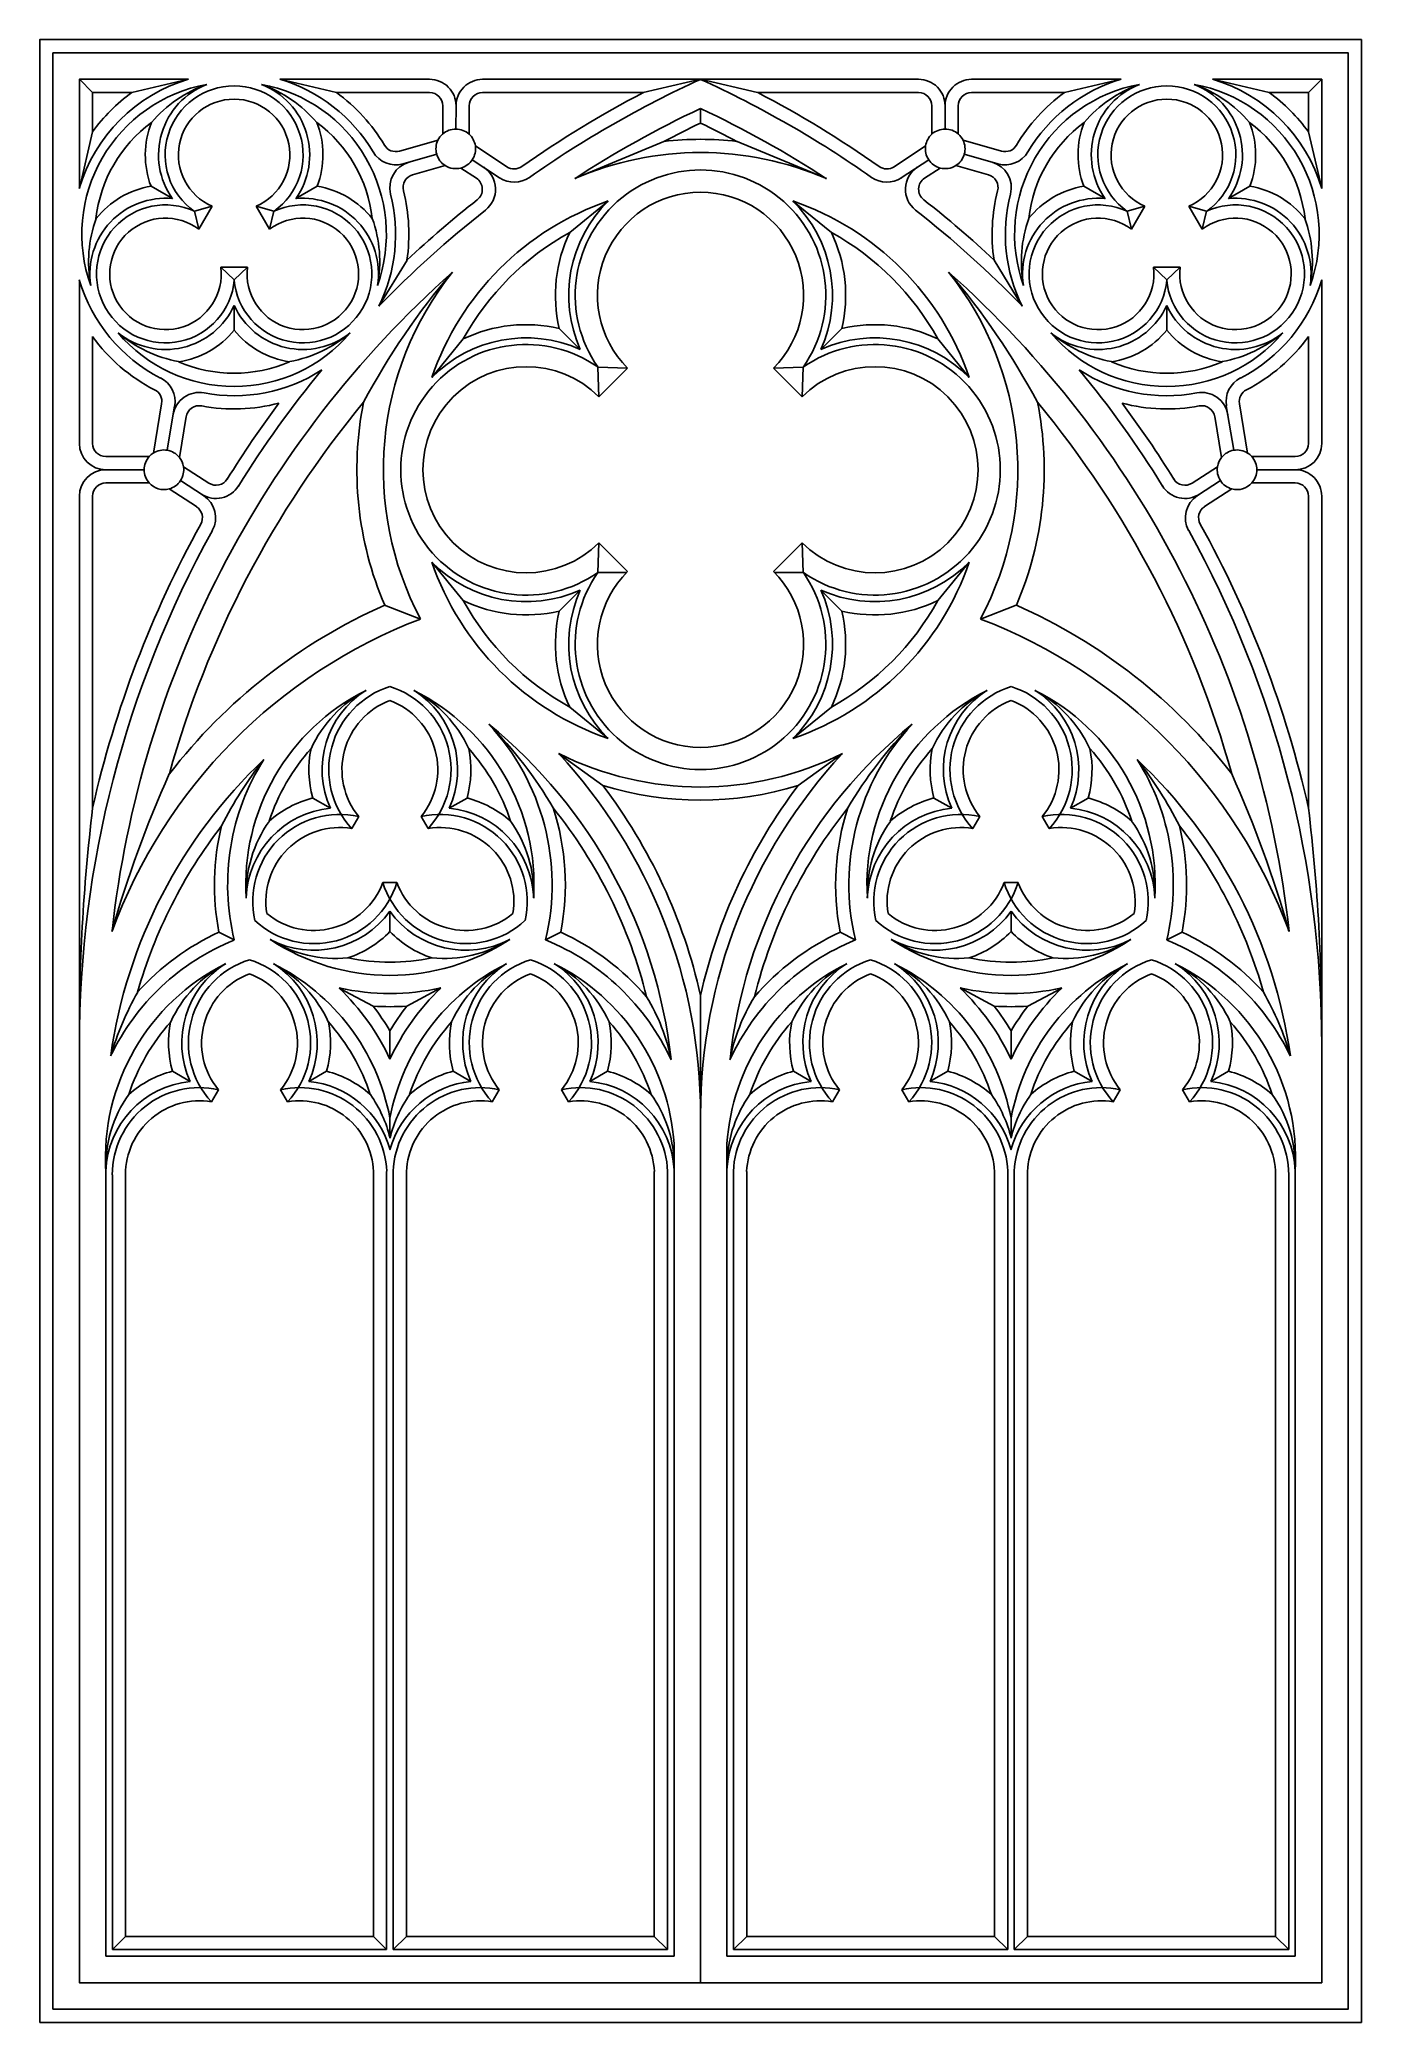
# Model space of a CAD drawing. Header units: inches. Extents: x 22 to 1022, y 12 to 1512.
import ezdxf

# ---------------------------------------------------------------- set-up
doc = ezdxf.new("R2010")
doc.units = ezdxf.units.IN

msp = doc.modelspace()

# ---------------------------------------------------------------- linework, layer by layer
for p, q in [((62.3, 1472.4), (52.3, 1482.4)), ((92.1, 1472.4), (134.8, 1482.4)), ((317.3, 1482.4), (204, 1482.4)), ((246.8, 1472.4), (204, 1482.4)), ((317.3, 1472.4), (246.8, 1472.4)), ((522.3, 1482.4), (357.3, 1482.4)), ((479, 1472.4), (357.3, 1472.4)), ((479, 1472.4), (522.3, 1482.4)), ((522.3, 1482.4), (687.3, 1482.4)), ((565.5, 1472.4), (522.3, 1482.4)), ((565.5, 1472.4), (687.3, 1472.4)), ((727.3, 1482.4), (840.5, 1482.4)), ((727.3, 1472.4), (797.7, 1472.4)), ((797.7, 1472.4), (840.5, 1482.4)), ((952.4, 1472.4), (909.7, 1482.4)), ((982.3, 1472.4), (992.3, 1482.4)), ((327.3, 1462.4), (327.2, 1441.1)), ((337.3, 1462.4), (337.2, 1444.8)), ((347.3, 1462.4), (347.2, 1441)), ((522.3, 1449.3), (522.3, 1460.4)), ((697.3, 1462.4), (697.3, 1441)), ((707.3, 1462.4), (707.3, 1444.8)), ((717.3, 1462.4), (717.3, 1441.1)), ((52.3, 1399.8), (62.3, 1442.6)), ((992.3, 1399.8), (982.3, 1442.6)), ((294.5, 1428.1), (323.7, 1436.4)), ((297.2, 1418.5), (322.7, 1425.7)), ((375.8, 1416.2), (352, 1432)), ((427.1, 1407.3), (494.6, 1435.4)), ((617.5, 1407.3), (549.9, 1435.4)), ((668.7, 1416.2), (692.5, 1432)), ((750.1, 1428.1), (720.9, 1436.4)), ((747.3, 1418.5), (721.8, 1425.7)), ((304.4, 1410.2), (329.1, 1417.2)), ((352.7, 1407.5), (340.9, 1415.3)), ((370.3, 1407.9), (349.6, 1421.6)), ((674.2, 1407.9), (694.9, 1421.6)), ((691.8, 1407.5), (703.6, 1415.3)), ((740.1, 1410.2), (715.4, 1417.2)), ((122.8, 1392.2), (106.6, 1401.5)), ((216.1, 1392.2), (232.3, 1401.5)), ((828.5, 1392.2), (812.2, 1401.5)), ((921.7, 1392.2), (937.9, 1401.5)), ((139.4, 1382.6), (152.8, 1386.5)), ((142.7, 1369), (139.4, 1382.6)), ((152.8, 1386.5), (142.7, 1369)), ((186, 1386.5), (196.1, 1369)), ((199.5, 1382.6), (186, 1386.5)), ((196.1, 1369), (199.5, 1382.6)), ((423.3, 1366.5), (452.5, 1390.3)), ((621.3, 1366.5), (592.1, 1390.3)), ((845.1, 1382.6), (858.5, 1386.5)), ((848.4, 1369), (845.1, 1382.6)), ((858.5, 1386.5), (848.4, 1369)), ((891.7, 1386.5), (901.8, 1369)), ((905.1, 1382.6), (891.7, 1386.5)), ((901.8, 1369), (905.1, 1382.6)), ((159.3, 1340.2), (179.5, 1340.2)), ((169.4, 1330.6), (159.3, 1340.2)), ((169.4, 1330.6), (179.5, 1340.2)), ((300.2, 1345.7), (278.8, 1310.8)), ((744.4, 1345.7), (765.7, 1310.8)), ((885.2, 1340.2), (865, 1340.2)), ((875.1, 1330.6), (865, 1340.2)), ((875.1, 1330.6), (885.2, 1340.2)), ((52.3, 1330.6), (52.3, 1207)), ((992.3, 1330.6), (992.3, 1207)), ((169.4, 1311.4), (169.4, 1292.7)), ((875.1, 1311.4), (875.1, 1292.7)), ((415.4, 1293.9), (431.3, 1278)), ((629.2, 1293.9), (613.3, 1278)), ((62.3, 1287.9), (62.3, 1207)), ((342.8, 1286), (318.9, 1256.8)), ((701.8, 1286), (725.6, 1256.8)), ((982.3, 1287.9), (982.3, 1207)), ((445.4, 1242.1), (444.5, 1264.7)), ((444.5, 1264.7), (467.1, 1263.8)), ((445.4, 1242.1), (467.1, 1263.8)), ((600, 1264.7), (577.4, 1263.8)), ((599.1, 1242.1), (577.4, 1263.8)), ((599.1, 1242.1), (600, 1264.7)), ((108.3, 1199.6), (114.5, 1237)), ((118.8, 1201.8), (124.4, 1235.4)), ((925.7, 1201.8), (920.1, 1235.4)), ((936.2, 1199.6), (930, 1237)), ((128, 1196.3), (133.2, 1227.2)), ((916.5, 1196.3), (911.4, 1227.2)), ((72.3, 1197), (105.2, 1197)), ((72.3, 1187), (101.3, 1187)), ((131.2, 1189.3), (150.2, 1176.9)), ((913.4, 1189.3), (894.3, 1176.9)), ((972.3, 1197), (939.4, 1197)), ((972.3, 1187), (943.2, 1187)), ((72.3, 1177), (105.2, 1177)), ((120.3, 1172.5), (140.9, 1159.1)), ((128.9, 1178.8), (146.3, 1167.5)), ((915.6, 1178.8), (898.2, 1167.5)), ((924.2, 1172.5), (903.7, 1159.1)), ((972.3, 1177), (939.4, 1177)), ((52.3, 1167), (52.3, 772.2)), ((62.3, 1167), (62.3, 931)), ((982.3, 1167), (982.3, 931)), ((992.3, 1167), (992.3, 772.2)), ((444.5, 1109.2), (445.4, 1131.8)), ((445.4, 1131.8), (467.1, 1110.1)), ((599.1, 1131.8), (577.4, 1110.1)), ((600, 1109.2), (599.1, 1131.8)), ((318.9, 1117.2), (342.8, 1088)), ((725.6, 1117.2), (701.8, 1088)), ((415.4, 1080), (431.3, 1096)), ((444.5, 1109.2), (466.2, 1109.2)), ((600, 1109.2), (578.3, 1109.2)), ((629.2, 1080), (613.3, 1096)), ((283.3, 1084.5), (310.5, 1074.1)), ((761.2, 1084.5), (734.1, 1074.1)), ((423.3, 1007.5), (452.5, 983.6)), ((621.3, 1007.5), (592.1, 983.6)), ((448.3, 948.2), (414.9, 972.3)), ((596.2, 948.2), (629.6, 972.3)), ((242.3, 930.9), (228.9, 938.6)), ((345.6, 938.6), (332.2, 930.9)), ((698.9, 938.6), (712.3, 930.9)), ((802.2, 930.9), (815.6, 938.6)), ((263.7, 924.6), (258.4, 915.5)), ((316.1, 915.5), (310.8, 924.6)), ((728.4, 915.5), (733.7, 924.6)), ((780.8, 924.6), (786.1, 915.5)), ((292.5, 874.7), (282, 874.7)), ((752, 874.7), (762.5, 874.7)), ((287.3, 837.6), (287.3, 853)), ((757.3, 837.6), (757.3, 853)), ((157.9, 837.2), (169.4, 831.3)), ((416.6, 837.3), (405.1, 831.3)), ((627.9, 837.3), (639.4, 831.3)), ((886.6, 837.2), (875.1, 831.3)), ((274.6, 781.2), (248.9, 794.9)), ((300, 781.2), (325.8, 795)), ((522.3, 789.2), (522.3, 42.4)), ((744.5, 781.2), (718.7, 795)), ((769.9, 781.2), (795.7, 794.9)), ((287.3, 762.5), (287.3, 741.1)), ((757.2, 762.5), (757.2, 741.1)), ((122.7, 731.9), (136.1, 724.2)), ((226, 724.2), (239.4, 731.9)), ((348.6, 724.2), (335.2, 731.9)), ((451.9, 731.9), (438.5, 724.2)), ((592.6, 731.9), (606, 724.2)), ((695.9, 724.2), (709.3, 731.9)), ((818.5, 724.2), (805.1, 731.9)), ((921.8, 731.9), (908.4, 724.2)), ((152.2, 708.8), (157.5, 717.9)), ((204.6, 717.9), (209.9, 708.8)), ((370, 717.9), (364.7, 708.8)), ((422.4, 708.8), (417.1, 717.9)), ((622.1, 708.8), (627.4, 717.9)), ((674.5, 717.9), (679.8, 708.8)), ((839.9, 717.9), (834.6, 708.8)), ((892.3, 708.8), (887, 717.9)), ((287.3, 696.5), (287.3, 681.5)), ((757.2, 696.5), (757.2, 681.5)), ((502.3, 677), (502.3, 62.4)), ((542.3, 677), (542.3, 62.4)), ((72.3, 656.3), (72.3, 62.4)), ((77.3, 653.7), (77.3, 67.4)), ((87.3, 653.7), (87.3, 77.4)), ((274.8, 656), (274.8, 77.4)), ((284.8, 656.2), (284.8, 67.4)), ((289.8, 656.3), (289.8, 67.4)), ((299.8, 656), (299.8, 77.4)), ((487.3, 656), (487.3, 77.4)), ((497.3, 656.2), (497.3, 67.4)), ((547.2, 656.2), (547.2, 67.4)), ((557.2, 656), (557.2, 77.4)), ((744.7, 656), (744.7, 77.4)), ((754.7, 656.3), (754.7, 67.4)), ((759.7, 656.2), (759.7, 67.4)), ((769.7, 656), (769.7, 77.4)), ((957.3, 653.7), (957.3, 77.4)), ((967.3, 653.7), (967.3, 67.4)), ((972.2, 656.3), (972.3, 62.4)), ((77.3, 67.4), (87.3, 77.4)), ((87.3, 77.4), (274.8, 77.4)), ((274.8, 77.4), (284.8, 67.4)), ((289.8, 67.4), (299.8, 77.4)), ((299.8, 77.4), (487.3, 77.4)), ((487.3, 77.4), (497.3, 67.4)), ((557.2, 77.4), (547.2, 67.4)), ((744.7, 77.4), (557.2, 77.4)), ((754.7, 67.4), (744.7, 77.4)), ((769.7, 77.4), (759.7, 67.4)), ((957.3, 77.4), (769.7, 77.4)), ((967.3, 67.4), (957.3, 77.4)), ((72.3, 62.4), (502.3, 62.4)), ((77.3, 67.4), (284.8, 67.4)), ((289.8, 67.4), (497.3, 67.4)), ((972.3, 62.4), (542.3, 62.4)), ((754.7, 67.4), (547.2, 67.4)), ((967.3, 67.4), (759.7, 67.4))]:
    msp.add_line(p, q)
for points in [[(22.3, 12.4), (1022.3, 12.4), (1022.3, 1512.4), (22.3, 1512.4)], [(32.3, 22.4), (1012.3, 22.4), (1012.3, 1502.4), (32.3, 1502.4)]]:
    msp.add_lwpolyline(points, close=True)
for points in [[(134.8, 1482.4), (52.3, 1482.4), (52.3, 1399.8)], [(92.1, 1472.4), (62.3, 1472.4), (62.3, 1442.6)], [(909.7, 1482.4), (992.3, 1482.4), (992.3, 1399.8)], [(952.4, 1472.4), (982.3, 1472.4), (982.3, 1442.6)], [(52.3, 1167), (52.3, 42.4), (992.3, 42.4), (992.3, 1167)]]:
    msp.add_lwpolyline(points)
for centre, radius, start, end in [((169.4, 1365.2), 122.2, 106.4487, 163.5513), ((169.4, 1365.2), 115.2, 100.3455, 199.6545), ((169.4, 1365.2), 132.2, 125.8208, 144.1792), ((180.7, 1387.2), 96.8, 109.2835, 139.6677), ((169.4, 1425.2), 57.2, 111.209, 215.3505), ((169.4, 1425.2), 52.2, 305.1381, 234.8619), ((169.4, 1365.2), 115.2, 340.3455, 79.6545), ((169.4, 1425.2), 57.2, 324.6495, 68.791), ((158.1, 1387.2), 96.8, 40.3323, 70.7165), ((169.4, 1365.2), 122.2, 30.6584, 73.5513), ((169.4, 1365.2), 132.2, 30.6584, 54.1792), ((317.3, 1462.4), 20, 359.9285, 90.0002), ((317.3, 1462.4), 10, 359.7855, 90), ((357.3, 1462.4), 20, 89.9993, 180.0715), ((357.3, 1462.4), 10, 89.9984, 180.2145), ((855.1, 751.8), 812.8, 117.5602, 125.154), ((855.1, 751.8), 802.8, 114.4915, 125.1541), ((189.5, 751.8), 802.8, 54.8459, 65.5085), ((189.5, 751.8), 812.8, 54.846, 62.4398), ((687.3, 1462.4), 20, 359.9285, 90.0007), ((687.3, 1462.4), 10, 359.7855, 90.0016), ((727.3, 1462.4), 20, 89.9998, 180.0715), ((727.3, 1462.4), 10, 90, -179.7855), ((875.1, 1365.2), 115.2, 100.3455, 199.6545), ((875.1, 1365.2), 132.2, 125.8208, 149.3416), ((875.1, 1365.2), 122.2, 106.4487, 149.3416), ((886.4, 1387.2), 96.8, 109.2835, 139.6677), ((875.1, 1425.2), 57.2, 111.209, 215.3505), ((875.1, 1425.2), 52.2, 305.1381, 234.8619), ((875.1, 1365.2), 115.2, 340.3455, 79.6545), ((875.1, 1425.2), 57.2, 324.6495, 68.791), ((863.8, 1387.2), 96.8, 40.3323, 70.7165), ((875.1, 1365.2), 122.2, 16.4487, 73.5513), ((875.1, 1365.2), 132.2, 35.8208, 54.1792), ((169.4, 1425.2), 42.2, 293.1907, 246.8093), ((855.1, 751.8), 782.8, 115.1601, 123.146), ((189.5, 751.8), 782.8, 56.854, 64.8399), ((875.1, 1425.2), 42.2, 293.1907, 246.8093), ((169.4, 1365.2), 105.2, 126.4702, 173.5298), ((169.4, 1425.2), 67.2, 158.5396, 200.6755), ((169.4, 1365.2), 105.2, 6.4702, 53.5298), ((169.4, 1425.2), 67.2, 339.3245, 21.4604), ((337.1, 1429.8), 15, 131.5958, 154.0433), ((337.1, 1429.8), 15, 89.7855, 131.5958), ((337.1, 1429.8), 15, 47.9752, 89.7855), ((337.1, 1429.8), 15, 8.2957, 47.9752), ((855.1, 751.8), 772.8, 115.5092, 117.8041), ((189.4, 751.8), 772.8, 62.1959, 64.4908), ((707.4, 1429.8), 15, 132.0248, 171.7043), ((707.4, 1429.8), 15, 90.2145, 132.0248), ((707.4, 1429.8), 15, 48.4042, 90.2145), ((707.4, 1429.8), 15, 25.9567, 48.4042), ((875.1, 1365.2), 105.2, 126.4702, 173.5298), ((875.1, 1425.2), 67.2, 158.5396, 200.6755), ((875.1, 1365.2), 105.2, 6.4702, 53.5298), ((875.1, 1425.2), 67.2, 339.3245, 21.4604), ((291.7, 1437.7), 20, 210.6584, 285.8536), ((291.7, 1437.7), 10, 210.6584, 285.8536), ((337.1, 1429.8), 15, 154.0433, 195.8536), ((337.1, 1429.8), 15, 195.8536, 237.6639), ((337.1, 1429.8), 15, 326.4854, 8.2957), ((522.3, 1187), 240, 66.6275, 113.3725), ((522.3, 1187), 250, 83.6473, 96.3527), ((707.4, 1429.8), 15, 171.7043, 213.5146), ((707.4, 1429.8), 15, 302.3361, 344.1464), ((707.4, 1429.8), 15, 344.1464, 25.9567), ((752.8, 1437.7), 20, 254.1464, 329.3416), ((752.8, 1437.7), 10, 254.1464, 329.3416), ((307.2, 1400.5), 20, 105.8536, 194.3738), ((307.2, 1400.5), 10, 105.8536, 194.3738), ((337.1, 1429.8), 15, 237.6639, 284.6751), ((337.1, 1429.8), 15, 284.6751, 326.4854), ((347.2, 1399.2), 20, 308.1156, 56.4854), ((381.3, 1424.6), 10, 236.4854, 305.154), ((522.3, 1319), 94.8, 325.1206, 214.8794), ((663.2, 1424.6), 10, 234.846, 303.5146), ((697.3, 1399.2), 20, 123.5146, 231.8844), ((707.4, 1429.8), 15, 213.5146, 255.3249), ((707.4, 1429.8), 15, 255.3249, 302.3361), ((737.4, 1400.5), 10, 345.6262, 74.1464), ((737.4, 1400.5), 20, 345.6262, 74.1464), ((117.5, 1335.2), 67.2, 99.3245, 141.4604), ((221.4, 1335.2), 67.2, 38.5396, 80.6755), ((169.4, 1365.2), 122.2, 333.5173, 14.3738), ((169.4, 1365.2), 132.2, 351.5193, 14.3738), ((347.2, 1399.2), 10, 308.1156, 56.4854), ((381.3, 1424.6), 20, 236.4854, 305.154), ((522.3, 1319), 78, 314.9994, 225.0006), ((663.2, 1424.6), 20, 234.846, 303.5146), ((697.3, 1399.2), 10, 123.5146, 231.8844), ((875.1, 1365.2), 132.2, 165.6262, 188.4807), ((875.1, 1365.2), 122.2, 165.6262, 206.4827), ((823.1, 1335.2), 67.2, 99.3245, 141.4604), ((927, 1335.2), 67.2, 38.5396, 80.6755), ((117.5, 1335.2), 57.2, 84.6495, 188.791), ((117.5, 1335.2), 52.2, 65.1381, 354.8619), ((221.4, 1335.2), 52.2, 185.1381, 114.8619), ((221.4, 1335.2), 57.2, 351.209, 95.3505), ((855.1, 751.8), 802.8, 128.1156, 135.8762), ((855.1, 751.8), 812.8, 128.1156, 133.0556), ((522.3, 1187), 215, 108.9422, 161.0578), ((522.3, 1319), 99.8, 134.3648, 204.2482), ((522.3, 1187), 215, 18.9422, 71.0578), ((522.3, 1319), 99.8, 335.7518, 45.6352), ((189.5, 751.8), 802.8, 44.1238, 51.8844), ((189.5, 751.8), 812.8, 46.9444, 51.8844), ((823.1, 1335.2), 57.2, 84.6495, 188.791), ((823.1, 1335.2), 52.2, 65.1381, 354.8619), ((927, 1335.2), 52.2, 185.1381, 114.8619), ((927, 1335.2), 57.2, 351.209, 95.3505), ((156.1, 1344.5), 96.8, 160.3323, 190.7165), ((117.5, 1335.2), 42.2, 53.1907, 6.8093), ((221.4, 1335.2), 42.2, 173.1907, 126.8093), ((182.8, 1344.5), 96.8, 349.2835, 19.6677), ((522.3, 1187), 205, 118.8785, 151.1215), ((522.3, 1319), 109.8, 154.3661, 193.2082), ((522.3, 1187), 205, 28.8785, 61.1215), ((522.3, 1319), 109.8, 346.7918, 25.6339), ((861.8, 1344.5), 96.8, 160.3323, 190.7165), ((823.1, 1335.2), 42.2, 53.1907, 6.8093), ((927, 1335.2), 42.2, 173.1907, 126.8093), ((888.4, 1344.5), 96.8, 349.2835, 19.6677), ((855.1, 751.8), 782.8, 131.6758, 173.6949), ((758.4, 974.9), 557.2, 139.5267, 151.8079), ((522.3, 1187), 240, 141.449, 208.0583), ((189.5, 751.8), 782.8, 6.3051, 48.3242), ((522.3, 1187), 240, 331.9417, 38.551), ((286.1, 974.9), 557.2, 28.1921, 40.4733), ((169.4, 1365.2), 122.2, 196.4487, 242.9004), ((875.1, 1365.2), 122.2, 297.0996, 343.5513), ((117.5, 1335.2), 57.2, 231.209, 335.3505), ((221.4, 1335.2), 57.2, 204.6495, 308.791), ((823.1, 1335.2), 57.2, 231.209, 335.3505), ((927, 1335.2), 57.2, 204.6495, 308.791), ((169.4, 1365.2), 115.2, 220.3455, 319.6545), ((144.8, 1364.1), 96.8, 229.2835, 259.6677), ((117.5, 1335.2), 67.2, 278.5396, 320.6755), ((221.4, 1335.2), 67.2, 219.3245, 261.4604), ((194.1, 1364.1), 96.8, 280.3323, 310.7165), ((390.3, 1187), 109.8, 76.7918, 115.6339), ((654.3, 1187), 109.8, 64.3661, 103.2082), ((875.1, 1365.2), 115.2, 220.3455, 319.6545), ((850.5, 1364.1), 96.8, 229.2835, 259.6677), ((823.1, 1335.2), 67.2, 278.5396, 320.6755), ((927, 1335.2), 67.2, 219.3245, 261.4604), ((899.7, 1364.1), 96.8, 280.3323, 310.7165), ((169.4, 1365.2), 132.2, 215.8208, 242.9004), ((390.3, 1187), 94.8, 55.1213, 304.8787), ((390.3, 1187), 99.8, 65.7518, 135.6352), ((654.3, 1187), 94.8, 235.1213, 124.8787), ((654.3, 1187), 99.8, 44.3648, 114.2482), ((875.1, 1365.2), 132.2, 297.0996, 324.1792), ((169.4, 1365.2), 105.2, 246.4702, 293.5298), ((169.4, 1365.2), 122.2, 259.2983, 302.848), ((855.1, 751.8), 802.8, 140.4891, 148.212), ((390.3, 1187), 78, 45, 315), ((654.3, 1187), 78, 225, 135), ((189.5, 751.8), 802.8, 31.788, 39.5109), ((875.1, 1365.2), 122.2, 237.152, 280.7017), ((875.1, 1365.2), 105.2, 246.4702, 293.5298), ((104.7, 1238.7), 10, 350.5494, 62.9004), ((104.7, 1238.7), 20, 350.5494, 62.9004), ((143, 1225.5), 20, 79.2983, 170.5494), ((901.5, 1225.5), 20, 9.4506, 100.7017), ((939.9, 1238.7), 20, 117.0996, 189.4506), ((939.9, 1238.7), 10, 117.0996, 189.4506), ((855.1, 751.8), 762.8, 140.3971, 164.4045), ((143, 1225.5), 10, 79.2983, 170.5494), ((169.4, 1365.2), 132.2, 259.2983, 284.846), ((855.1, 751.8), 812.8, 143.3097, 148.212), ((522.3, 1187), 260, 168.6568, 203.2065), ((522.3, 1187), 260, 336.7935, 11.3432), ((189.5, 751.8), 762.8, 15.5955, 39.6029), ((189.5, 751.8), 812.8, 31.788, 36.6903), ((875.1, 1365.2), 132.2, 255.154, 280.7017), ((901.5, 1225.5), 10, 9.4506, 100.7017), ((72.3, 1207), 20, 180, 270), ((72.3, 1207), 10, 180, 270), ((116.3, 1187), 15, 80.5494, 122.3597), ((116.3, 1187), 15, 38.7391, 80.5494), ((928.2, 1187), 15, 99.4506, 141.2609), ((928.2, 1187), 15, 57.6403, 99.4506), ((972.3, 1207), 20, -90, 0), ((972.3, 1207), 10, -90, 0), ((72.3, 1167), 20, 90, 179.9599), ((116.3, 1187), 15, 138.1897, 180), ((116.3, 1187), 15, 180, 221.8103), ((116.3, 1187), 15, 122.3597, 138.1897), ((116.3, 1187), 15, 8.8341, 38.7391), ((116.3, 1187), 15, 327.0238, 8.8341), ((928.2, 1187), 15, 171.1659, 212.9762), ((928.2, 1187), 15, 141.2609, 171.1659), ((928.2, 1187), 15, 41.8103, 57.6403), ((928.2, 1187), 15, 0, 41.8103), ((928.2, 1187), 15, 318.1897, 0), ((972.3, 1167), 20, 360, 90.0018), ((72.3, 1167), 10, 90, 180), ((116.3, 1187), 15, 221.8103, 285.2135), ((116.3, 1187), 15, 285.2135, 327.0238), ((155.7, 1185.3), 20, 237.0238, 328.212), ((155.7, 1185.3), 10, 237.023, 328.2127), ((888.8, 1185.3), 20, 211.788, 302.9762), ((888.8, 1185.3), 10, 211.7873, 302.977), ((928.2, 1187), 15, 212.9762, 254.7865), ((928.2, 1187), 15, 254.7865, 318.1897), ((972.3, 1167), 10, 0, 90), ((135.4, 1150.7), 10, 331.0005, 57.0238), ((135.4, 1150.7), 20, 331.0005, 57.0238), ((909.1, 1150.7), 20, 122.9762, 208.9995), ((909.1, 1150.7), 10, 122.9762, 208.9995), ((855.1, 751.8), 802.8, 151.0005, 180), ((855.1, 751.8), 812.8, 151.0005, 167.2634), ((189.5, 751.8), 802.8, 360, 28.9995), ((189.5, 751.8), 812.8, 12.7366, 28.9995), ((522.3, 1187), 215, 198.9422, 251.0578), ((390.3, 1187), 99.8, 224.3648, 294.2482), ((522.3, 1055), 78, 134.9995, 45.0005), ((522.3, 1187), 215, 288.9422, 341.0578), ((654.3, 1187), 99.8, 245.7518, 315.6352), ((522.3, 1055), 99.8, 155.7518, 225.6352), ((522.3, 1055), 94.8, 145.1206, 34.8794), ((522.3, 1055), 99.8, 314.3648, 24.2482), ((453.7, 699.1), 421.4, 113.8463, 142.2768), ((522.3, 1187), 205, 208.8785, 241.1215), ((390.3, 1187), 109.8, 244.3661, 283.2082), ((522.3, 1055), 109.8, 166.7918, 205.6339), ((522.3, 1187), 205, 298.8785, 331.1215), ((522.3, 1055), 109.8, 334.3661, 13.2082), ((654.3, 1187), 109.8, 256.7918, 295.6339), ((590.9, 699.1), 421.4, 37.7232, 66.1537), ((453.7, 699.1), 401.4, 110.9, 159.781), ((590.9, 699.1), 401.4, 20.219, 69.1), ((342.6, 873), 164.4, 116.5263, 183.4737), ((313.6, 936.5), 94.6, 117.983, 155.3444), ((306.9, 960.1), 70.9, 122.128, 204.3329), ((306.9, 960.1), 65.9, 107.3371, 222.623), ((267.6, 960.1), 65.9, 317.377, 72.6629), ((231.9, 873), 164.4, 356.5263, 63.4737), ((267.6, 960.1), 70.9, 335.6671, 57.872), ((260.9, 936.5), 94.6, 24.6556, 62.017), ((812.6, 873), 164.4, 116.5263, 183.4737), ((783.6, 936.5), 94.6, 117.983, 155.3444), ((776.9, 960.1), 70.9, 122.128, 204.3329), ((776.9, 960.1), 65.9, 107.3371, 222.623), ((737.6, 960.1), 65.9, 317.377, 72.6629), ((701.9, 873), 164.4, 356.5263, 63.4737), ((737.6, 960.1), 70.9, 335.6671, 57.872), ((730.9, 936.5), 94.6, 24.6556, 62.017), ((306.9, 960.1), 55.9, 110.5694, 219.3826), ((267.6, 960.1), 55.9, 320.6174, 69.4306), ((776.9, 960.1), 55.9, 110.5694, 219.3826), ((737.6, 960.1), 55.9, 320.6174, 69.4306), ((120.9, 699.1), 381.4, 6.2771, 50.7505), ((231.9, 873), 178.1, 346.4889, 42.9952), ((134, 768.7), 321, 30.4195, 44.6872), ((923.7, 699.1), 381.4, 129.2495, 173.7229), ((910.6, 768.7), 321, 135.3128, 149.5805), ((812.6, 873), 178.1, 137.0048, 193.5111), ((342.6, 873), 154.4, 138.1457, 161.8543), ((306.9, 960.1), 80.9, 168.639, 195.3932), ((267.6, 960.1), 80.9, 344.6068, 11.361), ((231.9, 873), 154.4, 18.1457, 41.8543), ((812.6, 873), 154.4, 138.1457, 161.8543), ((776.9, 960.1), 80.9, 168.639, 195.3932), ((737.6, 960.1), 80.9, 344.6068, 11.361), ((701.9, 873), 154.4, 18.1457, 41.8543), ((453.7, 690.4), 381.4, 133.3513, 171.9849), ((442.2, 772.9), 317.3, 142.1029, 152.8462), ((342.6, 873), 178.1, 147.8372, 193.5231), ((522.3, 1187), 240, 243.433, 296.567), ((120.9, 699.1), 401.4, 359.9999, 42.8958), ((923.7, 699.1), 401.4, 137.1041, 180), ((590.9, 690.4), 381.4, 8.0151, 46.6487), ((701.9, 873), 178.1, 346.4769, 32.1628), ((602.3, 772.9), 317.3, 27.1538, 37.8971), ((900, 605.7), 855.1, 155.7507, 164.2514), ((522.3, 1187), 250, 252.7906, 287.2094), ((120.9, 699.1), 411.4, 12.6585, 37.2593), ((923.7, 699.1), 411.4, 142.7407, 167.3415), ((144.5, 605.7), 855.1, 15.7486, 24.2493), ((1480.6, 762), 1428.3, 173.2039, 180.4081), ((249.3, 860.4), 70.9, 95.6671, 177.872), ((249.3, 860.4), 80.9, 104.6068, 131.361), ((325.2, 860.4), 70.9, 2.128, 84.3329), ((325.2, 860.4), 80.9, 48.639, 75.3932), ((120.9, 699.1), 371.4, 13.8918, 38.6871), ((231.9, 873), 188.1, 349.0619, 18.0426), ((923.7, 699.1), 371.4, 141.3129, 166.1082), ((812.6, 873), 188.1, 161.9574, 190.9381), ((719.3, 860.4), 70.9, 95.6671, 177.872), ((719.3, 860.4), 80.9, 104.6068, 131.361), ((795.2, 860.4), 70.9, 2.128, 84.3329), ((795.2, 860.4), 80.9, 48.639, 75.3932), ((-436, 762), 1428.3, 359.5919, 6.7961), ((453.7, 690.4), 371.4, 142.2743, 164.1545), ((342.6, 873), 188.1, 166.2429, 190.9509), ((273.1, 866.3), 94.6, 144.6556, 182.017), ((249.3, 860.4), 65.9, 77.377, 192.6629), ((249.3, 860.4), 55.9, 80.6174, 189.4306), ((325.2, 860.4), 65.9, 347.3371, 102.623), ((325.2, 860.4), 55.9, 350.5694, 99.3826), ((301.5, 866.3), 94.6, 357.983, 35.3444), ((743.1, 866.3), 94.6, 144.6556, 182.017), ((719.3, 860.4), 65.9, 77.377, 192.6629), ((719.3, 860.4), 55.9, 80.6174, 189.4306), ((795.2, 860.4), 65.9, 347.3371, 102.623), ((795.2, 860.4), 55.9, 350.5694, 99.3826), ((771.5, 866.3), 94.6, 357.983, 35.3444), ((590.9, 690.4), 371.4, 15.8455, 37.7257), ((701.9, 873), 188.1, 349.0491, 13.7571), ((229.7, 894.4), 65.9, 227.3371, 342.623), ((229.7, 894.4), 55.9, 230.5694, 339.3826), ((344.8, 894.4), 65.9, 197.377, 312.6629), ((344.8, 894.4), 55.9, 200.6174, 309.4306), ((699.7, 894.4), 65.9, 227.3371, 342.623), ((699.7, 894.4), 55.9, 230.5694, 339.3826), ((814.8, 894.4), 65.9, 197.377, 312.6629), ((814.8, 894.4), 55.9, 200.6174, 309.4306), ((229.7, 894.4), 70.9, 242.128, 324.3329), ((344.8, 894.4), 70.9, 215.6671, 297.872), ((699.7, 894.4), 70.9, 242.128, 324.3329), ((814.8, 894.4), 70.9, 215.6671, 297.872), ((236.4, 666.2), 178.1, 112.0914, 154.2554), ((236.4, 666.2), 188.1, 114.6636, 138.1159), ((287.3, 968.9), 164.4, 236.5263, 303.4737), ((246.7, 911.9), 94.6, 237.983, 275.3444), ((229.7, 894.4), 80.9, 288.639, 315.3932), ((344.8, 894.4), 80.9, 224.6068, 251.361), ((327.8, 911.9), 94.6, 264.6556, 302.017), ((338.2, 666.2), 178.1, 24.7326, 67.9395), ((338.2, 666.2), 188.1, 40.4255, 65.3665), ((706.3, 666.2), 178.1, 112.0605, 155.2674), ((706.3, 666.2), 188.1, 114.6335, 139.5745), ((757.3, 968.9), 164.4, 236.5263, 303.4737), ((716.7, 911.9), 94.6, 237.983, 275.3444), ((699.7, 894.4), 80.9, 288.639, 315.3932), ((814.8, 894.4), 80.9, 224.6068, 251.361), ((797.8, 911.9), 94.6, 264.6556, 302.017), ((808.1, 666.2), 178.1, 25.7446, 67.9086), ((808.1, 666.2), 188.1, 41.8841, 65.3364), ((236.4, 666.2), 164.4, 116.5217, 183.4716), ((207.4, 729.8), 94.6, 117.983, 155.3444), ((200.7, 753.4), 70.9, 122.128, 204.3329), ((200.7, 753.4), 65.9, 107.3371, 222.623), ((161.4, 753.4), 65.9, 317.377, 72.6629), ((125.7, 666.2), 164.4, 10.5927, 63.4737), ((161.4, 753.4), 70.9, 335.6671, 57.872), ((154.7, 729.8), 94.6, 24.6556, 62.017), ((287.3, 968.9), 154.4, 258.1457, 281.8543), ((448.9, 666.2), 164.4, 116.5263, 169.4073), ((419.9, 729.8), 94.6, 117.983, 155.3444), ((413.2, 753.4), 70.9, 122.128, 204.3329), ((413.2, 753.4), 65.9, 107.3371, 222.623), ((373.9, 753.4), 65.9, 317.377, 72.6629), ((338.2, 666.2), 164.4, 3.7442, 63.4737), ((373.9, 753.4), 70.9, 335.6671, 57.872), ((367.2, 729.8), 94.6, 24.6556, 62.017), ((706.3, 666.2), 164.4, 116.5263, 176.2558), ((677.3, 729.8), 94.6, 117.983, 155.3444), ((670.6, 753.4), 70.9, 122.128, 204.3329), ((670.6, 753.4), 65.9, 107.3371, 222.623), ((631.3, 753.4), 65.9, 317.377, 72.6629), ((595.6, 666.2), 164.4, 10.5927, 63.4737), ((631.3, 753.4), 70.9, 335.6671, 57.872), ((624.6, 729.8), 94.6, 24.6556, 62.017), ((757.3, 968.9), 154.4, 258.1457, 281.8543), ((918.8, 666.2), 164.4, 116.5263, 169.4073), ((889.8, 729.8), 94.6, 117.983, 155.3444), ((883.1, 753.4), 70.9, 122.128, 204.3329), ((883.1, 753.4), 65.9, 107.3371, 222.623), ((843.8, 753.4), 65.9, 317.377, 72.6629), ((808.1, 666.2), 164.4, 356.5284, 63.4783), ((843.8, 753.4), 70.9, 335.6671, 57.872), ((837.1, 729.8), 94.6, 24.6556, 62.017), ((200.7, 753.4), 55.9, 110.5694, 219.3826), ((161.4, 753.4), 55.9, 320.6174, 69.4306), ((413.2, 753.4), 55.9, 110.5694, 219.3826), ((373.9, 753.4), 55.9, 320.6174, 69.4306), ((670.6, 753.4), 55.9, 110.5694, 219.3826), ((631.3, 753.4), 55.9, 320.6174, 69.4306), ((883.1, 753.4), 55.9, 110.5694, 219.3826), ((843.8, 753.4), 55.9, 320.6174, 69.4306), ((293, 680.3), 226, 150.434, 163.737), ((287.3, 968.9), 178.1, 257.5493, 282.4925), ((125.7, 666.2), 178.1, 24.8588, 46.2531), ((287.3, 968.9), 188.1, 266.1526, 273.8789), ((125.7, 666.2), 188.1, 30.7824, 37.6499), ((448.9, 666.2), 178.1, 133.7338, 155.1412), ((448.9, 666.2), 188.1, 142.3474, 149.2176), ((359.1, 713), 143.6, 11.1497, 31.5958), ((685.4, 713), 143.6, 148.4042, 168.8503), ((757.3, 968.9), 178.1, 257.5075, 282.4507), ((595.6, 666.2), 178.1, 24.8588, 46.2662), ((757.3, 968.9), 188.1, 266.1211, 273.8474), ((595.6, 666.2), 188.1, 30.7824, 37.6526), ((918.8, 666.2), 178.1, 133.7469, 155.1412), ((918.8, 666.2), 188.1, 142.3501, 149.2176), ((751.6, 680.3), 226, 16.263, 29.566), ((236.4, 666.2), 154.4, 138.1457, 161.8543), ((200.7, 753.4), 80.9, 168.639, 195.3932), ((161.4, 753.4), 80.9, 344.6068, 11.361), ((125.7, 666.2), 154.4, 18.1457, 41.8543), ((448.9, 666.2), 154.4, 138.1457, 161.8543), ((413.2, 753.4), 80.9, 168.639, 195.3932), ((373.9, 753.4), 80.9, 344.6068, 11.361), ((338.2, 666.2), 154.4, 18.1457, 41.8543), ((706.3, 666.2), 154.4, 138.1457, 161.8543), ((670.6, 753.4), 80.9, 168.639, 195.3932), ((631.3, 753.4), 80.9, 344.6068, 11.361), ((595.6, 666.2), 154.4, 18.1457, 41.8543), ((918.8, 666.2), 154.4, 138.1457, 161.8543), ((883.1, 753.4), 80.9, 168.639, 195.3932), ((843.8, 753.4), 80.9, 344.6068, 11.361), ((808.1, 666.2), 154.4, 18.1457, 41.8543), ((143.1, 653.7), 70.9, 95.6572, 177.871), ((143.1, 653.7), 80.9, 104.6068, 131.361), ((219, 653.7), 70.9, 15.4144, 84.3329), ((219, 653.7), 80.9, 48.639, 75.3932), ((355.6, 653.7), 70.9, 95.6671, 164.5856), ((355.6, 653.7), 80.9, 104.6068, 131.361), ((431.5, 653.7), 70.9, 3.0096, 84.3329), ((431.5, 653.7), 80.9, 48.639, 75.3932), ((613, 653.7), 70.9, 95.6671, 176.9904), ((613, 653.7), 80.9, 104.6068, 131.361), ((688.9, 653.7), 70.9, 15.4144, 84.3329), ((688.9, 653.7), 80.9, 48.639, 75.3932), ((825.5, 653.7), 70.9, 95.6671, 164.5856), ((825.5, 653.7), 80.9, 104.6068, 131.361), ((901.4, 653.7), 70.9, 2.129, 84.3428), ((901.4, 653.7), 80.9, 48.639, 75.3932), ((166.8, 659.6), 94.6, 144.6435, 182.007), ((143.1, 653.7), 65.9, 77.3771, 180), ((143.1, 653.7), 55.9, 80.6174, 180), ((219, 653.7), 65.9, 2.2481, 102.6246), ((219, 653.7), 55.9, 2.3968, 99.3826), ((195.3, 659.6), 94.6, 13.3557, 35.3444), ((379.4, 659.6), 94.6, 144.6556, 166.6443), ((355.6, 653.7), 65.9, 77.3791, 177.7057), ((355.6, 653.7), 55.9, 80.6174, 177.6032), ((431.5, 653.7), 65.9, 2.2073, 102.623), ((431.5, 653.7), 55.9, 2.3968, 99.3826), ((407.8, 659.6), 94.6, 2.7314, 35.3444), ((636.8, 659.6), 94.6, 144.6556, 177.2686), ((613, 653.7), 65.9, 77.377, 177.7927), ((613, 653.7), 55.9, 80.6174, 177.6032), ((688.9, 653.7), 65.9, 2.2943, 102.6209), ((688.9, 653.7), 55.9, 2.3968, 99.3826), ((665.2, 659.6), 94.6, 13.3557, 35.3444), ((849.3, 659.6), 94.6, 144.6556, 166.6443), ((825.5, 653.7), 65.9, 77.3754, 177.7519), ((825.5, 653.7), 55.9, 80.6174, 177.6032), ((901.4, 653.7), 65.9, 0, 102.6229), ((901.4, 653.7), 55.9, 0, 99.3826), ((877.7, 659.6), 94.6, 357.993, 35.3565)]:
    msp.add_arc(centre, radius, start, end)

doc.saveas('drawing.dxf')
